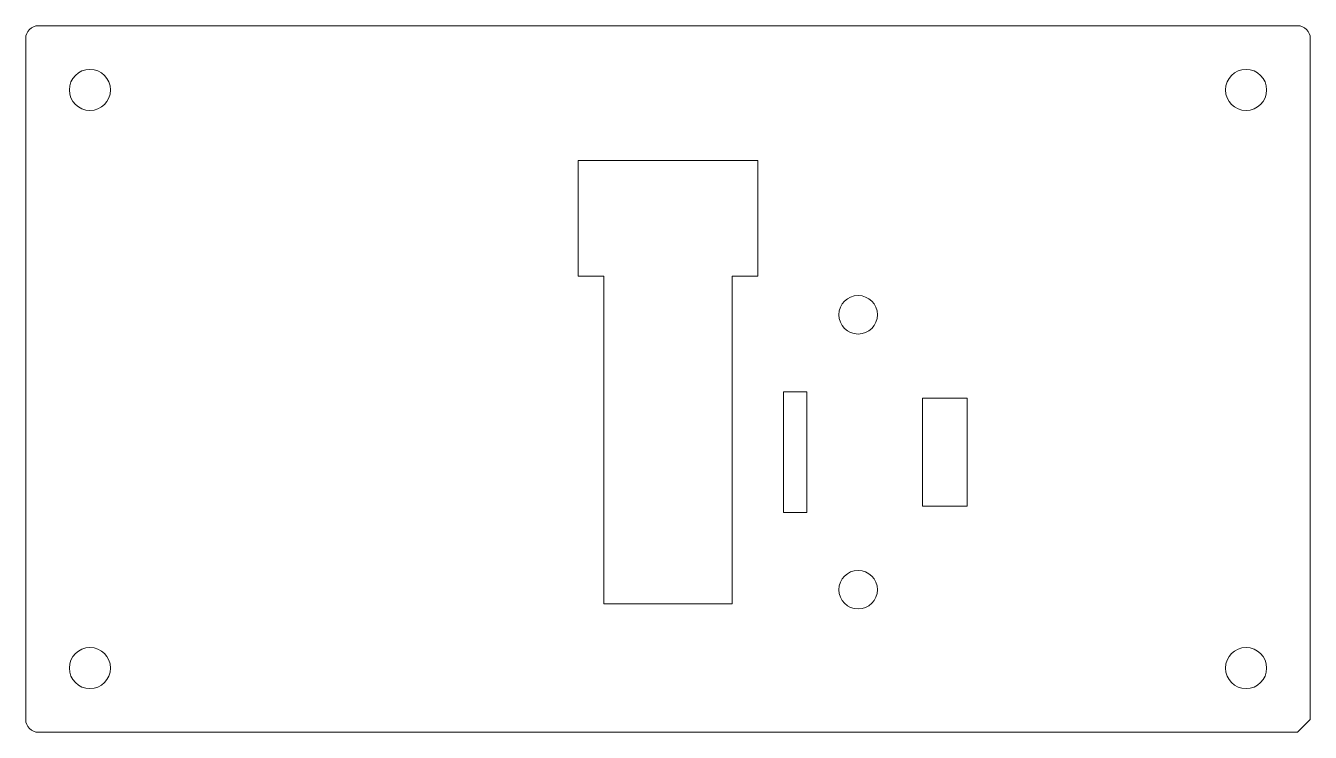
# Model space of a CAD drawing. Header units: millimetres. Extents: x 0 to 100, y 0 to 55.
import ezdxf

# ---------------------------------------------------------------- set-up
doc = ezdxf.new("R2010")
doc.units = ezdxf.units.MM
doc.layers.get('0').update_dxf_attribs({"linetype": 'CONTINUOUS', "lineweight": 0})

msp = doc.modelspace()

# ---------------------------------------------------------------- linework, layer by layer
for p, q in [((1, 55), (99, 55)), ((0, 54), (0, 1)), ((100, 1), (100, 54)), ((43, 44.5), (43, 35.5)), ((43, 44.5), (57, 44.5)), ((57, 44.5), (57, 35.5)), ((45, 35.5), (43, 35.5)), ((45, 35.5), (45, 10)), ((55, 35.5), (57, 35.5)), ((55, 10), (55, 35.5)), ((59, 17.1), (59, 26.5)), ((59, 26.5), (60.8, 26.5)), ((60.8, 17.1), (60.8, 26.5)), ((69.8, 26), (73.3, 26)), ((69.8, 17.6), (69.8, 26)), ((73.3, 26), (73.3, 17.6)), ((59, 17.1), (60.8, 17.1)), ((73.3, 17.6), (69.8, 17.6)), ((45, 10), (55, 10)), ((99, 0), (100, 1)), ((1, 0), (99, 0)), ((25, 0), (25, 0))]:
    msp.add_line(p, q)
for centre, radius in [((5, 50), 1.6), ((95, 50), 1.6), ((64.8, 32.5), 1.5), ((64.8, 11.1), 1.5), ((5, 5), 1.6), ((95, 5), 1.6)]:
    msp.add_circle(centre, radius)
for centre, start, end in [((1, 54), 90, 180), ((99, 54), 0, 90), ((1, 1), 180, 270)]:
    msp.add_arc(centre, 1, start, end)

doc.saveas('drawing.dxf')
